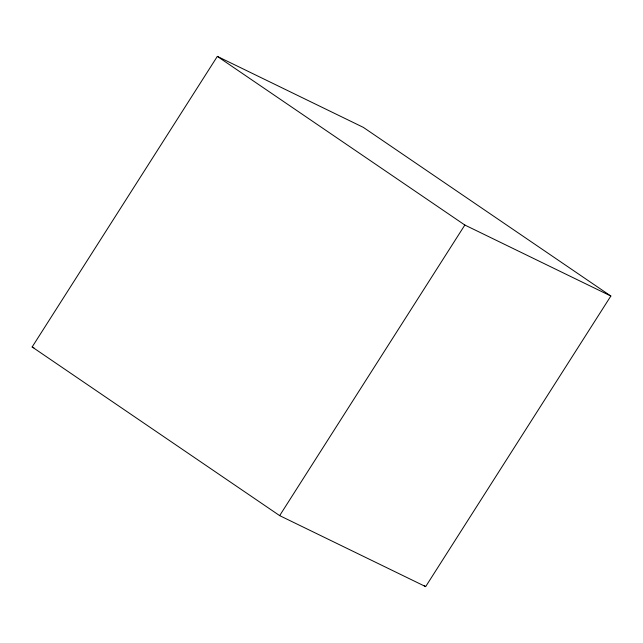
<?xml version="1.0" encoding="UTF-8"?>
<svg xmlns="http://www.w3.org/2000/svg" width="643" height="643" viewBox="0 0 643 643"><rect width="100%" height="100%" fill="white"/><g stroke="black" fill="none" stroke-linecap="round" stroke-linejoin="round"><path stroke-width="0.96" d="M32.15 346.971L217.342 56.383L363.343 127.378L610.85 296.029L425.658 586.617L279.657 515.622L32.15 346.971L33.95 347.847M279.657 515.622L464.841 225.034L610.85 296.029M217.342 56.383L464.841 225.034M424.01 585.484L425.658 586.617"/></g></svg>
